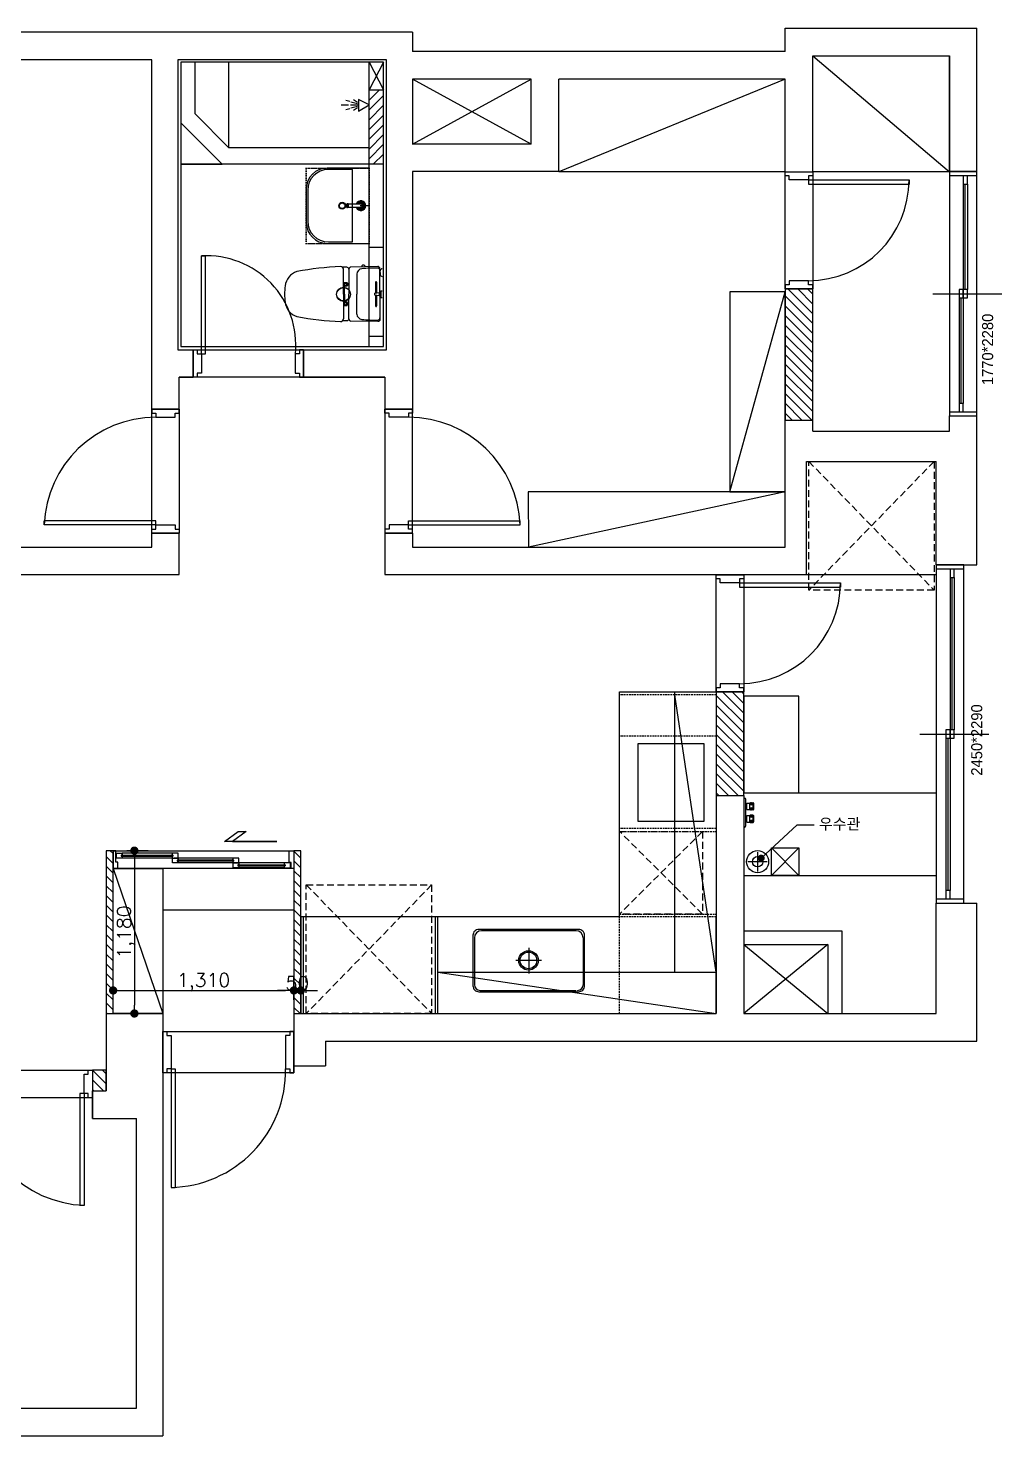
# Model space of a CAD drawing. Header units: inches. Extents: x 47110 to 276445, y 19043 to 183074.
# Drawn here: x 183441 to 190497, y 21709 to 31909 of the extents above; entities that cross this region are included whole.
import ezdxf

# ---------------------------------------------------------------- set-up
doc = ezdxf.new("R2010")
doc.units = ezdxf.units.IN
doc.header["$LTSCALE"] = 50
doc.header["$MEASUREMENT"] = 0
doc.header["$PDSIZE"] = 700.071425
for name, pattern in [('CEN', [62, 60, -1, 0, -1]), ('DASHEDX2', [1.5, 1, -0.5]), ('DOT', [0.25, 0, -0.25]), ('HIDDEN', [0.375, 0.25, -0.125])]:
    doc.linetypes.add(name, pattern=pattern)
for name, color, linetype in [('03-WAL NEW', 3, 'Continuous'), ('04_FUR', 6, 'Continuous'), ('06-FUR', 6, 'Continuous'), ('08-HAT', 8, 'Continuous'), ('BATH', 4, 'Continuous'), ('C-WALL1', 2, 'Continuous'), ('CEN', 1, 'CEN'), ('CO-BATH', 6, 'Continuous'), ('CO-DOOR', 8, 'Continuous'), ('CO-FURB-DN', 9, 'Continuous'), ('fin', 5, 'Continuous'), ('HL', 6, 'HIDDEN'), ('Layer 1', 7, 'Continuous'), ('WAL NEW', 3, 'Continuous'), ('도면층2', 2, 'Continuous'), ('도면층4', 4, 'Continuous'), ('도면층5', 5, 'Continuous'), ('도면층8', 8, 'Continuous')]:
    doc.layers.add(name, color=color, linetype=linetype)
doc.styles.add('N 맑은고딕', font='malgun.ttf')
doc.styles.get("Standard").update_dxf_attribs({"font": 'txt.shx', "bigfont": 'whgtxt.shx'})
doc.styles.add('코레일둥고', font='')
doc.styles.get('코레일둥고').set_extended_font_data('THE정고딕110')
doc.dimstyles.get("Standard").update_dxf_attribs({"dimscale": 20, "dimtxt": 5, "dimasz": 3, "dimexe": 5, "dimexo": 5, "dimgap": 0.09, "dimtad": 1, "dimdec": 0, "dimzin": 0, "dimdsep": 46, "dimlunit": 6, "dimtxsty": 'Standard', "dimblk": 'DOT', "dimcen": 0.09, "dimadec": 0, "dimazin": 0, "dimtfac": 1, "dimtdec": 0, "dimtix": 1, "dimtofl": 0, "dimtmove": 0, "dimatfit": 3, "dimfxl": 1, "dimtolj": 1, "dimtzin": 0, "dimarcsym": 0})
pattern_1 = [(315, (127253.575, 0), (35.35534, 35.35534), [])]

# ---------------------------------------------------------------- blocks, each defined once
blk = doc.blocks.new('A$C004A4CAE')
at = {"layer": 'fin', "color": 6}
for p, q in [((0, 0), (0, 5)), ((200, 15), (10, 15)), ((36, 69), (36, 70)), ((84, 69), (36, 69)), ((51, 63), (36, 63)), ((51, 57), (36, 57)), ((51, 51), (36, 51)), ((36, 23), (36, 45)), ((84, 45), (36, 45)), ((82, 72), (38, 72)), ((82, 21), (38, 21)), ((43, 15), (43, 21)), ((84, 63), (69, 63)), ((84, 57), (69, 57)), ((84, 51), (69, 51)), ((77, 15), (77, 21)), ((84, 69), (84, 70)), ((84, 23), (84, 45)), ((126, 69), (126, 70)), ((174, 69), (126, 69)), ((141, 63), (126, 63)), ((141, 57), (126, 57)), ((141, 51), (126, 51)), ((174, 45), (126, 45)), ((126, 23), (126, 45)), ((172, 72), (128, 72)), ((172, 21), (128, 21)), ((133, 15), (133, 21)), ((174, 63), (159, 63)), ((174, 57), (159, 57)), ((174, 51), (159, 51)), ((167, 15), (167, 21)), ((174, 69), (174, 70)), ((174, 23), (174, 45)), ((210, 0), (210, 5))]:
    blk.add_line(p, q, dxfattribs=at)
for centre, radius, start, end in [((10, 5), 10, 90, 180), ((36, 66), 3, 90, 270), ((36, 60), 3, 90, 270), ((36, 54), 3, 90, 270), ((36, 48), 3, 90, 270), ((38, 70), 2, 90, 180), ((38, 23), 2, 180, 270), ((51, 66), 3, 90, 270), ((51, 60), 3, 90, 270), ((51, 54), 3, 90, 270), ((51, 48), 3, 90, 270), ((69, 66), 3, 270, 90), ((69, 60), 3, 270, 90), ((69, 54), 3, 270, 90), ((69, 48), 3, 270, 90), ((82, 70), 2, 0, 90), ((82, 23), 2, 270, 0), ((84, 66), 3, 270, 90), ((84, 60), 3, 270, 90), ((84, 54), 3, 270, 90), ((84, 48), 3, 270, 90), ((126, 66), 3, 90, 270), ((126, 60), 3, 90, 270), ((126, 54), 3, 90, 270), ((126, 48), 3, 90, 270), ((128, 70), 2, 90, 180), ((128, 23), 2, 180, 270), ((141, 66), 3, 90, 270), ((141, 60), 3, 90, 270), ((141, 54), 3, 90, 270), ((141, 48), 3, 90, 270), ((159, 66), 3, 270, 90), ((159, 60), 3, 270, 90), ((159, 54), 3, 270, 90), ((159, 48), 3, 270, 90), ((172, 70), 2, 0, 90), ((172, 23), 2, 270, 0), ((174, 66), 3, 270, 90), ((174, 60), 3, 270, 90), ((174, 54), 3, 270, 90), ((174, 48), 3, 270, 90), ((200, 5), 10, 0, 90)]:
    blk.add_arc(centre, radius, start, end, dxfattribs=at)
blk = doc.blocks.new('fffsere')
for p, q in [((61421, 27949), (62361, 27949)), ((60966, 25769), (62361, 25769))]:
    blk.add_line(p, q)
at = {"color": 8}
for p, q in [((61366, 25769), (61166, 25969)), ((61366, 25969), (61166, 25769))]:
    blk.add_line(p, q, dxfattribs=at)
blk.add_lwpolyline([(61366, 25769), (61166, 25769), (61166, 25969), (61366, 25969)], close=True, dxfattribs=at)
blk.add_circle((58066, 29979), 50)
blk.add_circle((61066, 25869), 80, dxfattribs=at)
at = {"layer": 'C-WALL1'}
for p, q in [((61266, 30869), (61266, 31539)), ((61266, 28149), (61266, 29069))]:
    blk.add_line(p, q, dxfattribs=at)
at = {"layer": 'Layer 1'}
blk.add_circle((61066, 25869), 37.5, dxfattribs=at)
at = {"layer": '도면층2'}
for p, q in [((58566, 31879), (51946, 31879)), ((58566, 31879), (58566, 31739)), ((61266, 31909), (62656, 31909)), ((61266, 31739), (61266, 31909)), ((62656, 30869), (62656, 31909)), ((61266, 31739), (58566, 31739)), ((56676, 31679), (53346, 31679)), ((56676, 29149), (56676, 31679)), ((61466, 30869), (61466, 31709)), ((61466, 31709), (62456, 31709)), ((62456, 30869), (62456, 31709)), ((59426, 31539), (58566, 31539)), ((58566, 31539), (58566, 31069)), ((59426, 31069), (59426, 31539)), ((59626, 30869), (59626, 31539)), ((61266, 31539), (59626, 31539)), ((59426, 31069), (58566, 31069)), ((59626, 30869), (58566, 30869)), ((58566, 30869), (58566, 29149)), ((62456, 30869), (62656, 30869)), ((56976, 29579), (56976, 29379)), ((57776, 29579), (57776, 29379)), ((56876, 29149), (56876, 29379)), ((56876, 29379), (56976, 29379)), ((57776, 29379), (58366, 29379)), ((58366, 29379), (58366, 29149)), ((56676, 29149), (56876, 29149)), ((58566, 29149), (58366, 29149)), ((62456, 28989), (62456, 29099)), ((62456, 29099), (62656, 29099)), ((62656, 28019), (62656, 29099)), ((61466, 28989), (61466, 29069)), ((61466, 28989), (62456, 28989)), ((61421, 27949), (61421, 28769)), ((61421, 28769), (62361, 28769)), ((62361, 28019), (62361, 28769)), ((56676, 28149), (56676, 28249)), ((56676, 28249), (56876, 28249)), ((56876, 27949), (56876, 28249)), ((58366, 28249), (58366, 27949)), ((58566, 28249), (58366, 28249)), ((58566, 28249), (58566, 28149)), ((53346, 28149), (56676, 28149)), ((58566, 28149), (61266, 28149)), ((53346, 27949), (56876, 27949)), ((58366, 27949), (61421, 27949)), ((62361, 28019), (62656, 28019)), ((62361, 28019), (62561, 28019)), ((60766, 26349), (60766, 24769)), ((60766, 26349), (60966, 26349)), ((60966, 26349), (60966, 24769)), ((62361, 25569), (62656, 25569)), ((62361, 24769), (62361, 25569)), ((62361, 25569), (62561, 25569)), ((62656, 24569), (62656, 25569)), ((60966, 25369), (61676, 25369)), ((61676, 25369), (61676, 24769)), ((60966, 25269), (61576, 25269)), ((61576, 25269), (61576, 24769)), ((56346, 24769), (56346, 24209)), ((56346, 24769), (56756, 24769)), ((56756, 24769), (56756, 21709)), ((57706, 24769), (57706, 24389)), ((57706, 24769), (60766, 24769)), ((60966, 24769), (62361, 24769)), ((56756, 24589), (56756, 24389)), ((57706, 24589), (57706, 24389)), ((57936, 24569), (57936, 24389)), ((57936, 24569), (62656, 24569)), ((57706, 24389), (57936, 24389)), ((56246, 24209), (56346, 24209)), ((56246, 24009), (56246, 24209)), ((56246, 24009), (56566, 24009)), ((56566, 21909), (56566, 24009)), ((52146, 21909), (56566, 21909)), ((51946, 21709), (56756, 21709))]:
    blk.add_line(p, q, dxfattribs=at)
blk.add_lwpolyline([(56866, 29579), (58376, 29579), (58376, 31679), (56866, 31679)], close=True, dxfattribs=at)
blk.add_lwpolyline([(58366, 29379), (56876, 29379)], dxfattribs=at)
at = {"layer": '도면층4'}
for p, q in [((62656, 30869), (62456, 30869)), ((62456, 30869), (62456, 29099)), ((62656, 30839), (62456, 30839)), ((62656, 29099), (62656, 30869)), ((62571, 30014), (62571, 30779)), ((57036, 29549), (57036, 30259)), ((57036, 30259), (57066, 30259)), ((57066, 29549), (57066, 30258)), ((62336, 29984), (62836, 29984)), ((62541, 29189), (62541, 29954)), ((56976, 29379), (56976, 29579)), ((56976, 29579), (56976, 29379)), ((57036, 29549), (57066, 29549)), ((57776, 29579), (57776, 29379)), ((57776, 29379), (56976, 29379)), ((56676, 28249), (56676, 29149)), ((56676, 29149), (56876, 29149)), ((56876, 29149), (56876, 28249)), ((58366, 29149), (58366, 28249)), ((58566, 29149), (58366, 29149)), ((58566, 28249), (58566, 29149)), ((62456, 29129), (62656, 29129)), ((62456, 29099), (62656, 29099)), ((55896, 28309), (55896, 28339)), ((56706, 28309), (55896, 28309)), ((56706, 28339), (55897, 28339)), ((56706, 28309), (56706, 28339)), ((58536, 28339), (59346, 28339)), ((58536, 28309), (58536, 28339)), ((58536, 28309), (59346, 28309)), ((59346, 28309), (59346, 28339)), ((56876, 28249), (56676, 28249)), ((56676, 28249), (56876, 28249)), ((58366, 28249), (58566, 28249)), ((58566, 28249), (58366, 28249)), ((62561, 28019), (62361, 28019)), ((62361, 28019), (62361, 25569)), ((62561, 27989), (62361, 27989)), ((62561, 25569), (62561, 28019)), ((62476, 26824), (62476, 27929)), ((62241, 26794), (62741, 26794)), ((62446, 25659), (62446, 26764)), ((62361, 25599), (62561, 25599)), ((62361, 25569), (62561, 25569)), ((56756, 24339), (56756, 24639)), ((56756, 24639), (57706, 24639)), ((56756, 24639), (56756, 24339)), ((57706, 24639), (57706, 24339)), ((57706, 24339), (56756, 24339)), ((56816, 24369), (56816, 23509)), ((56816, 24369), (56846, 24369)), ((56846, 24369), (56846, 23509)), ((56246, 24209), (56246, 24009)), ((56246, 24009), (56246, 24209)), ((56816, 23509), (56846, 23509))]:
    blk.add_line(p, q, dxfattribs=at)
for points in [[(62556, 30779), (62586, 30779), (62586, 30839), (62556, 30839)], [(62526, 29954), (62556, 29954), (62556, 30014), (62526, 30014)], [(62556, 29954), (62586, 29954), (62586, 30014), (62556, 30014)], [(62526, 29129), (62556, 29129), (62556, 29189), (62526, 29189)], [(62461, 27929), (62491, 27929), (62491, 27989), (62461, 27989)], [(62431, 26764), (62461, 26764), (62461, 26824), (62431, 26824)], [(62461, 26764), (62491, 26764), (62491, 26824), (62461, 26824)], [(62431, 25599), (62461, 25599), (62461, 25659), (62431, 25659)]]:
    blk.add_lwpolyline(points, close=True, dxfattribs=at)
for points in [[(56976, 29579), (57006, 29579), (57006, 29549), (57036, 29549), (57036, 29409), (57006, 29409), (57006, 29379), (56976, 29379), (56976, 29579)], [(57776, 29579), (57746, 29579), (57746, 29549), (57716, 29549), (57716, 29409), (57746, 29409), (57746, 29379), (57776, 29379), (57776, 29579)], [(56676, 29149), (56676, 29119), (56706, 29119), (56706, 29089), (56846, 29089), (56846, 29119), (56876, 29119), (56876, 29149), (56676, 29149)], [(58566, 29149), (58566, 29119), (58536, 29119), (58536, 29089), (58396, 29089), (58396, 29119), (58366, 29119), (58366, 29149), (58566, 29149)], [(56676, 28249), (56676, 28279), (56706, 28279), (56706, 28309), (56846, 28309), (56846, 28279), (56876, 28279), (56876, 28249), (56676, 28249)], [(58566, 28249), (58566, 28279), (58536, 28279), (58536, 28309), (58396, 28309), (58396, 28279), (58366, 28279), (58366, 28249), (58566, 28249)], [(61093, 25895), (61352, 26137), (61475, 26137)], [(56756, 24639), (56786, 24639), (56786, 24609), (56816, 24609), (56816, 24369), (56786, 24369), (56786, 24339), (56756, 24339), (56756, 24639)], [(57706, 24639), (57676, 24639), (57676, 24609), (57646, 24609), (57646, 24369), (57676, 24369), (57676, 24339), (57706, 24339), (57706, 24639)]]:
    blk.add_lwpolyline(points, dxfattribs=at)
at = {"layer": '도면층4', "const_width": 25}
blk.add_lwpolyline([(61105, 25895, -1), (61080, 25895, -1)], format="xyb", close=True, dxfattribs=at)
at = {"layer": '도면층5'}
for p, q in [((62556, 30779), (62556, 30014)), ((62586, 30779), (62586, 30014)), ((62526, 29954), (62526, 29189)), ((62556, 29954), (62556, 29189)), ((62461, 27929), (62461, 26824)), ((62491, 27929), (62491, 26824)), ((62431, 26764), (62431, 25659)), ((62461, 26764), (62461, 25659)), ((61066, 25939), (61066, 25799)), ((61136, 25869), (60996, 25869))]:
    blk.add_line(p, q, dxfattribs=at)
for centre, radius, start, end in [((57074, 29613), 646, 354.2444, 93.3276), ((56706, 28279), 810, 90, 177.8774), ((58536, 28279), 810, 2.1226, 90), ((56801, 24354), 845, 270.9961, 1.0008)]:
    blk.add_arc(centre, radius, start, end, dxfattribs=at)
at = {"layer": '도면층8'}
for p, q in [((58566, 31069), (59426, 31539)), ((59426, 31069), (58566, 31539)), ((60966, 25269), (61576, 24769)), ((61576, 25269), (60966, 24769))]:
    blk.add_line(p, q, dxfattribs=at)
at = {"rotation": 270}
blk.add_blockref('A$C004A4CAE', (60966, 26330), dxfattribs=at)
at = {"layer": '06-FUR', "color": 7, "linetype": 'DASHEDX2', "style": 'N 맑은고딕'}
blk.add_text('우수관', height=80, dxfattribs=at).set_placement((61510, 26102))
at = {"layer": '도면층4', "style": '코레일둥고'}
for s, p in [('1770*2280', (62773, 29322)), ('2450*2290', (62694, 26492))]:
    blk.add_text(s, height=80, rotation=90, dxfattribs=at).set_placement(p)
blk = doc.blocks.new('_Dot')
at = {"color": 0, "linetype": 'ByBlock', "lineweight": -2}
blk.add_line((-0.5, 0), (-1, 0), dxfattribs=at)
at = {"color": 0, "linetype": 'ByBlock', "const_width": 0.5}
blk.add_lwpolyline([(-0.25, 0, 1), (0.25, 0, 1)], format="xyb", close=True, dxfattribs=at)
blk = doc.blocks.new('*D349')
at = {"layer": 'CEN', "color": 0, "lineweight": -2, "transparency": 16777216}
for p, q in [((184157, 25949), (184311, 25949)), ((184211, 25889), (184211, 24829)), ((184157, 24769), (184311, 24769))]:
    blk.add_line(p, q, dxfattribs=at)
at = {"layer": 'Defpoints', "color": 0, "transparency": 16777216}
for p in [(184057, 25949), (184057, 24769), (184211, 24769)]:
    blk.add_point(p, dxfattribs=at)
at = {"layer": 'CEN', "color": 0, "lineweight": -2, "transparency": 16777216, "xscale": 60, "yscale": 60, "zscale": 60}
for p, rotation in [((184211, 25949), 90), ((184211, 24769), 270)]:
    blk.add_blockref('_Dot', p, dxfattribs=dict(at, rotation=rotation))
at = {"layer": 'CEN', "color": 0, "transparency": 16777216, "insert": (184151, 25359), "char_height": 100, "attachment_point": 5, "rotation": 90}
blk.add_mtext('\\A1;1,180', dxfattribs=at)
blk = doc.blocks.new('*D350')
at = {"layer": 'CEN', "color": 0, "lineweight": -2, "transparency": 16777216}
for p, q in [((184057, 24869), (184057, 25036)), ((185367, 24869), (185367, 25036)), ((184117, 24936), (185307, 24936))]:
    blk.add_line(p, q, dxfattribs=at)
at = {"layer": 'Defpoints', "color": 0, "transparency": 16777216}
for p in [(185367, 24936), (184057, 24769), (185367, 24769)]:
    blk.add_point(p, dxfattribs=at)
at = {"layer": 'CEN', "color": 0, "lineweight": -2, "transparency": 16777216, "xscale": 60, "yscale": 60, "zscale": 60, "rotation": 180}
blk.add_blockref('_Dot', (184057, 24936), dxfattribs=at)
at = {"layer": 'CEN', "color": 0, "lineweight": -2, "transparency": 16777216, "xscale": 60, "yscale": 60, "zscale": 60}
blk.add_blockref('_Dot', (185367, 24936), dxfattribs=at)
at = {"layer": 'CEN', "color": 0, "transparency": 16777216, "insert": (184712, 24996), "char_height": 100, "attachment_point": 5}
blk.add_mtext('\\A1;1,310', dxfattribs=at)
blk = doc.blocks.new('*D351')
at = {"layer": 'CEN', "color": 0, "lineweight": -2, "transparency": 16777216}
for p, q in [((185367, 24869), (185367, 25036)), ((185417, 24869), (185417, 25036)), ((185307, 24936), (185247, 24936)), ((185477, 24936), (185537, 24936))]:
    blk.add_line(p, q, dxfattribs=at)
at = {"layer": 'Defpoints', "color": 0, "transparency": 16777216}
for p in [(185417, 24936), (185367, 24769), (185417, 24769)]:
    blk.add_point(p, dxfattribs=at)
at = {"layer": 'CEN', "color": 0, "lineweight": -2, "transparency": 16777216, "xscale": 60, "yscale": 60, "zscale": 60}
blk.add_blockref('_Dot', (185367, 24936), dxfattribs=at)
at = {"layer": 'CEN', "color": 0, "lineweight": -2, "transparency": 16777216, "xscale": 60, "yscale": 60, "zscale": 60, "rotation": 180}
blk.add_blockref('_Dot', (185417, 24936), dxfattribs=at)
at = {"layer": 'CEN', "color": 0, "transparency": 16777216, "insert": (185392, 24988), "char_height": 100, "attachment_point": 5}
blk.add_mtext('\\A1;50', dxfattribs=at)

msp = doc.modelspace()

# ---------------------------------------------------------------- hatches: boundary and pattern name
at = {"layer": 'WAL NEW'}
h = msp.add_hatch(dxfattribs=at)
h.set_pattern_fill('_USER', color=256, scale=50, angle=45, pattern_type=0)
h.set_pattern_definition([(45, (127527.795, -56.71), (-35.35534, 35.35534), [])])
h.paths.add_polyline_path([(185911.6346178, 30921.9640524), (186016.6346178, 30921.9640524), (186016.6346178, 31461.9640524), (185911.6346178, 31461.9640524)])
h = msp.add_hatch(dxfattribs=at)
h.set_pattern_fill('_USER', color=256, scale=50, angle=-45, pattern_type=0)
h.set_pattern_definition(pattern_1)
h.paths.add_polyline_path([(188926.6346178, 29068.6753044), (189126.6346178, 29068.6753044), (189126.6346178, 30018.6753044), (188926.6346178, 30018.6753044)])
h = msp.add_hatch(dxfattribs=at)
h.set_pattern_fill('_USER', color=256, scale=50, angle=-45, pattern_type=0)
h.set_pattern_definition(pattern_1)
h.paths.add_polyline_path([(188426.6346178, 27098.6753044), (188626.6346178, 27098.6753044), (188626.6346178, 26348.6753044), (188426.6346178, 26348.6753044)])
h.paths.add_polyline_path([(179806.6346178, 24008.6753044), (179806.6346178, 24208.6753044), (180806.6346178, 24208.6753044), (180806.6346178, 24008.6753044)])
h.paths.add_polyline_path([(180626.6346178, 28163.6753044), (180806.6346178, 28163.6753044), (180806.6346178, 27963.6753044), (180626.6346178, 27963.6753044)])
h = msp.add_hatch(dxfattribs=at)
h.set_pattern_fill('_USER', color=256, scale=50, angle=-45, pattern_type=0)
h.set_pattern_definition([(315, (129020.575, -1e-11), (35.35534, 35.35534), [])])
h.paths.add_polyline_path([(184056.6346178, 24768.6753044), (184056.6346178, 25948.6753251), (184006.6346178, 25948.6753251), (184006.6346178, 24768.6753044)])
h = msp.add_hatch(dxfattribs=at)
h.set_pattern_fill('_USER', color=256, scale=50, angle=-45, pattern_type=0)
h.set_pattern_definition([(315, (127660.575, 0), (35.35534, 35.35534), [])])
h.paths.add_polyline_path([(185416.6346178, 24768.6753044), (185416.6346178, 25948.6753251), (185366.6346178, 25948.6753251), (185366.6346178, 24768.6753044)])
h = msp.add_hatch(dxfattribs=at)
h.set_pattern_fill('_USER', color=256, scale=50, angle=-45, pattern_type=0)
h.set_pattern_definition([(315, (106160.575, 0), (35.35534, 35.35534), [])])
h.paths.add_polyline_path([(184006.6346178, 24358.6753044), (183906.6346178, 24358.6753044), (183906.6346178, 24208.6753044), (184006.6346178, 24208.6753044)])

# ---------------------------------------------------------------- linework, layer by layer
at = {"color": 8}
msp.add_line((185911.6346178, 30621.9640524), (185846.6346178, 30621.9640524), dxfattribs=at)
msp.add_line((185016.6346178, 25818.6753044), (184056.6346178, 25818.6753044))
msp.add_circle((185726.6346178, 29981.9640524), 50, dxfattribs=at)
at = {"layer": '03-WAL NEW'}
for p, q in [((184651.6346178, 31286.6696799), (184651.6346178, 31661.9640524)), ((184896.3402453, 31041.9640524), (184896.3402453, 31661.9640524)), ((185911.6346178, 29601.9640524), (185911.6346178, 31661.9640524)), ((184651.6346178, 31286.6696799), (184896.3402453, 31041.9640524)), ((185911.6346178, 31041.9640524), (184896.3402453, 31041.9640524)), ((186016.6346178, 30921.9640524), (184546.6346178, 30921.9640524)), ((185911.6346178, 30321.9640524), (186016.6346178, 30321.9640524)), ((185911.6346178, 29676.9640524), (186016.6346178, 29676.9640524))]:
    msp.add_line(p, q, dxfattribs=at)
for points in [[(185911.6346178, 31461.9640524), (186016.6346178, 31461.9640524)], [(184546.6346178, 30921.9640524), (184846.6346178, 30921.9640524), (184546.6346178, 31221.9640524), (184546.6346178, 30921.9640524)]]:
    msp.add_lwpolyline(points, dxfattribs=at)
at = {"layer": '04_FUR', "color": 8}
msp.add_lwpolyline([(188339.6944075, 26163.6753044), (188339.6944075, 26723.6753044), (187859.6944075, 26723.6753044), (187859.6944075, 26163.6753044)], close=True, dxfattribs=at)
at = {"layer": '06-FUR', "color": 8}
for p, q in [((189126.6346178, 31708.6753044), (190116.6346178, 30868.6753044)), ((188926.6346178, 31538.6753044), (187286.6346178, 30868.6753044)), ((188926.6346178, 30868.6753044), (187286.6346178, 30868.6753044)), ((188526.6346178, 28548.6962935), (188926.6346178, 29998.6962935)), ((188926.6346178, 28548.6962935), (187066.6346178, 28148.6753044)), ((188626.6346178, 26368.6753044), (190021.6346178, 26368.6753044)), ((184056.6346178, 25818.6753044), (184416.6346178, 24768.6753044)), ((188626.6346178, 25768.6753044), (190021.6346178, 25768.6753044)), ((185366.6346178, 25518.6753044), (184416.6346178, 25518.6753044)), ((186674.7087805, 25317.311668), (186674.7087805, 24977.658558)), ((187462.5604552, 25317.311668), (187462.5604552, 24977.658558)), ((186715.6178714, 24936.7494671), (187411.4240915, 24936.7494671))]:
    msp.add_line(p, q, dxfattribs=at)
at = {"layer": '06-FUR', "color": 8, "linetype": 'DASHEDX2'}
for p, q in [((189097.6346178, 28768.6753044), (190005.6346178, 27836.6753044)), ((190005.6346178, 28768.6753044), (189097.6346178, 27836.6753044)), ((188326.6346178, 25489.6753044), (187726.6346178, 26087.6753044)), ((188326.6346178, 26087.6753044), (187726.6346178, 25489.6753044)), ((185456.6346178, 25700.6753044), (186364.6346178, 24768.6753044)), ((186364.6346178, 25700.6753044), (185456.6346178, 24768.6753044))]:
    msp.add_line(p, q, dxfattribs=at)
at = {"layer": '06-FUR', "color": 8, "linetype": 'HIDDEN'}
for p, q in [((188426.6346178, 27078.6753044), (187726.6346178, 27078.6753044)), ((188426.6346178, 26778.6753044), (187726.6346178, 26778.6753044)), ((188426.6346178, 26108.6753044), (187726.6346178, 26108.6753044)), ((187726.6346178, 26088.6753044), (188426.6346178, 26088.6753044)), ((187726.6346178, 25488.6753044), (188426.6346178, 25488.6753044)), ((187726.6346178, 24768.6753044), (187726.6346178, 25468.6753044)), ((188426.6346178, 25468.6753044), (187726.6346178, 25468.6753044))]:
    msp.add_line(p, q, dxfattribs=at)
at = {"layer": '06-FUR', "color": 8}
for points in [[(190116.6346178, 30868.6753044), (189126.6346178, 30868.6753044), (189126.6346178, 31708.6753044), (190116.6346178, 31708.6753044)], [(188526.6346178, 28548.6962935), (188926.6346178, 28548.6962935), (188926.6346178, 29998.6962935), (188526.6346178, 29998.6962935)], [(187064.5858676, 28548.6962935), (187066.6346178, 28148.6753044), (188926.6346178, 28148.6753044), (188926.6346178, 28548.6962935)], [(188626.6346178, 26368.6753044), (189026.6346178, 26368.6753044), (189026.6346178, 27068.6753044), (188626.6346178, 27068.6753044)], [(184416.6346178, 24768.6753044), (184056.6346178, 24768.6753044), (184056.6346178, 25818.6753044), (184416.6346178, 25818.6753044)], [(185416.6346178, 24768.6753044), (185436.6346178, 24768.6753044), (185436.6346178, 25468.6753044), (185416.6346178, 25468.6753044)], [(186390.6346178, 24768.6753044), (186410.6346178, 24768.6753044), (186410.6346178, 25468.6753044), (186390.6346178, 25468.6753044)]]:
    msp.add_lwpolyline(points, close=True, dxfattribs=at)
at = {"layer": '06-FUR', "color": 8, "linetype": 'DASHEDX2'}
for points in [[(190005.6346178, 27836.6753044), (189097.6346178, 27836.6753044), (189097.6346178, 28768.6753044), (190005.6346178, 28768.6753044)], [(188326.6346178, 26087.6753044), (188326.6346178, 25489.6753044), (187726.6346178, 25489.6753044), (187726.6346178, 26087.6753044)], [(186364.6346178, 24768.6753044), (185456.6346178, 24768.6753044), (185456.6346178, 25700.6753044), (186364.6346178, 25700.6753044)]]:
    msp.add_lwpolyline(points, close=True, dxfattribs=at)
at = {"layer": '06-FUR', "color": 8}
for points in [[(186410.6346178, 25068.6753044), (188126.6346178, 25068.6753044), (188126.6346178, 27098.6753044)], [(187726.6346178, 25468.6753044), (187726.6346178, 27098.6753044), (188426.6346178, 27098.6753044), (188426.6346178, 25468.6753044)], [(188126.6346178, 25068.6753044), (188426.6346178, 25068.6753044), (188126.6346178, 27078.6753044)], [(187726.6346178, 25468.6753044), (185416.6346178, 25468.6753044), (185416.6346178, 24768.6753044), (188426.6346178, 24768.6753044), (188426.6346178, 25468.6753044)], [(186410.6346178, 25068.6753044), (188426.6346178, 24768.6753044)]]:
    msp.add_lwpolyline(points, dxfattribs=at)
msp.add_lwpolyline([(187429.7255269, 25378.6753044), (186707.5437087, 25378.6753044, 0.4142135624), (186664.4815078, 25335.6131035), (186664.4815078, 24969.5843953, 0.4142135624), (186707.5437087, 24926.5221944), (187429.7255269, 24926.5221944, 0.4142135624), (187472.7877279, 24969.5843953), (187472.7877279, 25335.6131035, 0.4142135624)], format="xyb", close=True, dxfattribs=at)
for centre, start, end in [((186715.6178714, 24977.658558), 180, 270), ((187421.6513642, 24977.658558), 270, 0)]:
    msp.add_arc(centre, 40.9090909, start, end, dxfattribs=at)
at = {"layer": '08-HAT', "color": 1}
for p, q in [((185911.6346178, 31661.9640524), (186016.6346178, 31461.9640524)), ((186016.6346178, 31661.9640524), (185911.6346178, 31461.9640524))]:
    msp.add_line(p, q, dxfattribs=at)
at = {"layer": 'BATH', "color": 8}
for p, q in [((185763.0175499, 31350.6602894), (185709.5680282, 31350.6602894)), ((185772.7953891, 31376.7437495), (185744.1148814, 31385.2214891)), ((185772.7953891, 31324.5768292), (185744.1148814, 31316.0990897)), ((185830.1564046, 31350.6602894), (185777.4959953, 31350.6602894)), ((185828.2003592, 31361.0936734), (185779.9653668, 31373.483522)), ((185828.2003592, 31340.2269053), (185779.9653668, 31327.8370568)), ((185827.5485431, 31370.875176), (185797.564403, 31389.7854796)), ((185827.5485431, 31330.4454028), (185797.564403, 31311.5350992)), ((185911.6346178, 31351.9640524), (185834.0673015, 31391.7419441)), ((185834.0673015, 31391.7419441), (185834.0673015, 31307.6221701)), ((185834.0673015, 31307.6221701), (185911.6346178, 31351.9640524))]:
    msp.add_line(p, q, dxfattribs=at)
at = {"layer": 'BATH'}
msp.add_lwpolyline([(186016.6346178, 31661.9640524), (184546.6346178, 31661.9640524), (184546.6346178, 29601.9640524), (186016.6346178, 29601.9640524)], close=True, dxfattribs=at)
at = {"layer": 'CO-BATH', "color": 8}
for p, q in [((185911.6346178, 30894.4640524), (185606.6346178, 30894.4640524)), ((185791.6346178, 30884.4640524), (185616.6346178, 30884.4640524)), ((185791.6346178, 30359.4640524), (185791.6346178, 30884.4640524)), ((185911.6346178, 30349.4640524), (185911.6346178, 30894.4640524)), ((185456.6346178, 30744.4640524), (185456.6346178, 30499.4640524)), ((185466.6346178, 30734.4640524), (185466.6346178, 30509.4640524)), ((185756.1346116, 30636.4641574), (185751.1346116, 30636.4641552)), ((185751.1346241, 30636.4641552), (185751.1346116, 30607.4641552)), ((185756.1346116, 30607.4641531), (185751.1346116, 30607.4641552)), ((185756.1346241, 30636.4641531), (185756.1346116, 30607.4641531)), ((185761.134612, 30635.4641596), (185756.134612, 30635.4641574)), ((185761.134612, 30608.4641509), (185756.134612, 30608.4641531)), ((185761.1346237, 30635.4641509), (185761.134612, 30608.4641509)), ((185851.6346124, 30609.4640524), (185761.1346124, 30609.4641509)), ((185851.6346232, 30634.4640524), (185761.1346232, 30634.4641509)), ((185606.6346178, 30349.4640524), (185911.6346178, 30349.4640524)), ((185616.6346178, 30359.4640524), (185791.6346178, 30359.4640524))]:
    msp.add_line(p, q, dxfattribs=at)
at = {"layer": 'CO-BATH', "color": 8, "linetype": 'DOT'}
msp.add_lwpolyline([(185456.6346178, 30894.4640524), (185456.6346178, 30349.4640524), (185911.6346178, 30349.4640524), (185911.6346178, 30894.4640524)], close=True, dxfattribs=at)
at = {"layer": 'CO-BATH', "color": 8}
for radius in [25, 20]:
    msp.add_circle((185716.6346178, 30621.9640524), radius, dxfattribs=at)
for centre, radius, start, end in [((185606.6346178, 30744.4640524), 150, 90, 180), ((185616.6346178, 30734.4640524), 150, 90, 180), ((185851.6346178, 30621.9640524), 35, 200.9248076267, 159.0751427631), ((185851.6346178, 30621.9640524), 30, 204.6242935494, 155.3756568411), ((185851.6346178, 30621.9640524), 25, 209.9999752007, 149.9999752002), ((185851.6346178, 30621.9640524), 18, 223.9829383277, 136.0170120675), ((185851.6346178, 30621.9640524), 12.5, 269.9999751939, 89.9999751939), ((185606.6346178, 30499.4640524), 150, 180, 270), ((185616.6346178, 30509.4640524), 150, 180, 270)]:
    msp.add_arc(centre, radius, start, end, dxfattribs=at)
at = {"layer": 'CO-DOOR', "color": 1}
msp.add_lwpolyline([(185242.9616513, 26014.3093959), (184863.7813292, 26014.3093959), (184962.3959887, 26086.5933715), (185020.7314584, 26086.5933715), (184922.116799, 26014.3093959), (185242.9616513, 26014.3093959)], close=True, dxfattribs=at)
at = {"layer": 'CO-FURB-DN', "color": 8}
for p, q in [((187411.4240915, 25368.4480317), (186725.8451441, 25368.4480317)), ((187068.6346178, 25245.3813839), (187068.6346178, 25059.8161149)), ((187161.4172523, 25152.5987494), (186975.8519833, 25152.5987494))]:
    msp.add_line(p, q, dxfattribs=at)
for radius in [70.5993513, 60.3720785]:
    msp.add_circle((187066.6225942, 25153.5599338), radius, dxfattribs=at)
for centre, start, end in [((186725.8451441, 25317.311668), 90, 180), ((187411.4240915, 25317.311668), 0, 90)]:
    msp.add_arc(centre, 51.1363636, start, end, dxfattribs=at)
at = {"layer": 'fin', "color": 8}
for p, q in [((185725.9721004, 29981.9640524), (185725.9721004, 30161.2457824)), ((185765.2335583, 30162.3214982), (185765.2335583, 29981.9640524)), ((185823.038883, 30127.2019928), (185823.038883, 29981.9640524)), ((185990.2335583, 29989.9428574), (185990.2335583, 30154.5561178)), ((185991.6346178, 30137.6972889), (185991.6346178, 30150.1839452)), ((185991.6346178, 30137.6972889), (185991.6346178, 30125.2106325)), ((185725.9721004, 29981.9640524), (185725.9721004, 29802.6823224)), ((185765.2335583, 29801.6066066), (185765.2335583, 29981.9640524)), ((185823.038883, 29836.726112), (185823.038883, 29981.9640524)), ((185990.2335583, 29973.9852475), (185990.2335583, 29809.371987))]:
    msp.add_line(p, q, dxfattribs=at)
for points in [[(185765.2335583, 30162.3214982, 0.371723976), (185750.5279974, 30176.7203894, 0.0035151689), (185719.6063613, 30175.8781755, 0.3205412258)], [(185990.2335583, 30154.5561178), (185990.2335583, 30166.9683095, 0.4212091712), (185974.8762128, 30181.9640524), (185779.8762128, 30177.3172411, 0.0016585691)], [(185765.2335583, 29801.6066066, -0.371723976), (185750.5279974, 29787.2077155, -0.0035151689), (185719.6063613, 29788.0499293, -0.3205412258)], [(185990.2335583, 29809.371987), (185990.2335583, 29796.9597953, -0.4212091712), (185974.8762128, 29781.9640524), (185779.8762128, 29786.6108637, -0.0016585691)]]:
    msp.add_lwpolyline(points, format="xyb", dxfattribs=at)
for centre, radius, start, end in [((185428.2868539, 30026.187801), 125.5158159, 108.296400658, 173.4240775287), ((185794.9649715, 27977.169218), 2205.8888742, 92.3332959007, 100.6080706257), ((185705.9721004, 30161.2457824), 20, 0, 92.3332959007), ((185780.2335583, 30162.3214982), 15, 91.3650887059, 180), ((185863.0012039, 30125.4662204), 40, 95.9437479431, 177.5129081325), ((185962.4111313, 29170.6271416), 1000, 89.3115940355, 95.9437479431), ((185974.2335583, 30154.5561178), 16, 0, 89.3115940355), ((186006.6346178, 30150.1839452), 15, 90, 180), ((186006.6346178, 30125.2106325), 15, 180, 270), ((185705.2335583, 29981.9640524), 405.8888742, 171.6992574227, 180), ((185705.2335583, 29981.9640524), 405.8888742, 180, 188.3007425773), ((185428.2868539, 29937.7403038), 125.5158159, 186.5759224713, 251.703599342), ((185794.9649715, 31986.7588868), 2205.8888742, 259.3919293743, 267.6667040993), ((185705.9721004, 29802.6823224), 20, 267.6667040993, 0), ((185780.2335583, 29801.6066066), 15, 180, 268.6349112941), ((185863.0012039, 29838.4618844), 40, 182.4870918675, 264.0562520569), ((185962.4111313, 30793.3009632), 1000, 264.0562520569, 270.6884059645), ((185974.2335583, 29809.371987), 16, 270.6884059645, 0)]:
    msp.add_arc(centre, radius, start, end, dxfattribs=at)
at = {"layer": 'HL', "color": 8, "linetype": 'Continuous'}
for p, q in [((185860.1542759, 30186.9177979), (185860.1542759, 30179.2302514)), ((185876.2705536, 30190.9177979), (185864.1542759, 30190.9177979)), ((185880.2705536, 30186.9177979), (185880.2705536, 30179.7096183)), ((185733.0203707, 29981.9640524), (185733.0203707, 30028.2810861)), ((185950.5200258, 29987.9548545), (185984.8849264, 29993.3010484)), ((185958.6346178, 30068.4640524), (185958.6346178, 29989.4392104)), ((185965.6346178, 30068.4640524), (185965.6346178, 29990.4782595)), ((185984.8849264, 29993.3010484), (185991.8849264, 29988.9060297)), ((185984.8849264, 29993.3010484), (185984.8849264, 29970.6270564)), ((185991.8849264, 29988.9060297), (185996.6346178, 29994.3498978)), ((185991.8849264, 29988.9060297), (185991.8849264, 29975.0220751)), ((185996.6346178, 30005.9640524), (186006.6346178, 30005.9640524)), ((185996.6346178, 30005.9640524), (185996.6346178, 29957.9640524)), ((185733.0203707, 29981.9640524), (185733.0203707, 29935.6470187)), ((185950.5200258, 29987.9548545), (185950.5200258, 29975.9732503)), ((185950.5200258, 29975.9732503), (185984.8849264, 29970.6270564)), ((185958.6346178, 29974.4984507), (185958.6346178, 29895.4640524)), ((185965.6346178, 29973.466091), (185965.6346178, 29895.4640524)), ((185984.8849264, 29970.6270564), (185991.8849264, 29975.0220751)), ((185991.8849264, 29975.0220751), (185996.6346178, 29969.578207)), ((185996.6346178, 29957.9640524), (186006.6346178, 29957.9640524))]:
    msp.add_line(p, q, dxfattribs=at)
for points in [[(185725.9721004, 30064.5261108), (185750.1651818, 30064.5261108, -0.4142135624), (185754.1651818, 30060.5261108), (185754.1651818, 30044.051975, -0.4142135624), (185750.1651818, 30040.051975), (185734.5936872, 30040.051975), (185725.9721004, 30040.051975)], [(185734.5936872, 30040.051975), (185734.5936872, 30030.2810861, -0.4142135624), (185732.5936872, 30028.2810861), (185725.9721004, 30028.2810861)], [(185734.5936872, 29923.8761298), (185734.5936872, 29933.6470187, 0.4142135624), (185732.5936872, 29935.6470187), (185725.9721004, 29935.6470187)], [(185725.9721004, 29899.401994), (185750.1651818, 29899.401994, 0.4142135624), (185754.1651818, 29903.401994), (185754.1651818, 29919.8761298, 0.4142135624), (185750.1651818, 29923.8761298), (185734.5936872, 29923.8761298), (185725.9721004, 29923.8761298)]]:
    msp.add_lwpolyline(points, format="xyb", dxfattribs=at)
for centre in [(185740.2335583, 30051.9640524), (185740.2335583, 29911.9640524)]:
    msp.add_circle(centre, 8, dxfattribs=at)
for centre, radius, start, end in [((185864.1542759, 30186.9177979), 4, 90, 180), ((185876.2705536, 30186.9177979), 4, 0, 90), ((185962.1346178, 30068.4640524), 3.5, 0, 180), ((185962.1346178, 29895.4640524), 3.5, 180, 0)]:
    msp.add_arc(centre, radius, start, end, dxfattribs=at)
at = {"layer": 'WAL NEW'}
for points in [[(188926.6346178, 29068.6753044), (189126.6346178, 29068.6753044), (189126.6346178, 30018.6753044), (188926.6346178, 30018.6753044)], [(188426.6346178, 26348.6753044), (188626.6346178, 26348.6753044), (188626.6346178, 27098.6753044), (188426.6346178, 27098.6753044)], [(184006.6346178, 24358.6753044), (183906.6346178, 24358.6753044), (183906.6346178, 24208.6753044), (184006.6346178, 24208.6753044)]]:
    msp.add_lwpolyline(points, close=True, dxfattribs=at)
for points in [[(184056.6346178, 24768.6753044), (184056.6346178, 25948.6753251), (184006.6346178, 25948.6753251), (184006.6346178, 24768.6753044), (184056.6346178, 24768.6753044)], [(185416.6346178, 24768.6753044), (185416.6346178, 25948.6753251), (185366.6346178, 25948.6753251), (185366.6346178, 24768.6753044), (185416.6346178, 24768.6753044)]]:
    msp.add_lwpolyline(points, dxfattribs=at)
at = {"layer": '도면층4'}
for p, q in [((188926.6346178, 30018.6753044), (188926.6346178, 30868.6753044)), ((189094.1803992, 30808.6753044), (189824.7361454, 30808.6753044)), ((189096.6346178, 30808.6753044), (189096.6346178, 30778.6753044)), ((189126.6346178, 30868.6753044), (189126.6346178, 30018.6753044)), ((189824.7361454, 30808.6753044), (189824.7361454, 30778.6753044)), ((189096.6346178, 30778.6753044), (189826.6346178, 30778.6753044)), ((189126.6346178, 30018.6753044), (188926.6346178, 30018.6753044)), ((188426.6346178, 27098.6753044), (188426.6346178, 27948.6753044)), ((188626.6346178, 27948.6753044), (188626.6346178, 27098.6753044)), ((188596.6346178, 27888.6753044), (189327.190364, 27888.6753044)), ((188596.6346178, 27888.6753044), (188596.6346178, 27858.6753044)), ((188596.6346178, 27858.6753044), (189326.6346178, 27858.6753044)), ((189327.190364, 27888.6753044), (189327.190364, 27858.6753044)), ((188626.6346178, 27098.6753044), (188426.6346178, 27098.6753044)), ((183006.6346178, 24358.6753044), (183906.6346178, 24358.6753044)), ((183816.6346178, 24188.6753044), (183816.6346178, 23379.2310506)), ((183846.6346178, 24188.6753044), (183816.6346178, 24188.6753044)), ((183846.6346178, 24188.6753044), (183846.6346178, 23378.6753044)), ((183906.6346178, 24158.6753044), (183006.6346178, 24158.6753044)), ((183846.6346178, 23378.6753044), (183816.6346178, 23378.6753044))]:
    msp.add_line(p, q, dxfattribs=at)
for points in [[(189126.6346178, 30868.6753044), (189126.6346178, 30838.6753044), (189096.6346178, 30838.6753044), (189096.6346178, 30808.6753044), (188956.6346178, 30808.6753044), (188956.6346178, 30838.6753044), (188926.6346178, 30838.6753044), (188926.6346178, 30868.6753044), (189126.6346178, 30868.6753044)], [(189126.6346178, 30018.6753044), (189126.6346178, 30048.6753044), (189096.6346178, 30048.6753044), (189096.6346178, 30078.6753044), (188956.6346178, 30078.6753044), (188956.6346178, 30048.6753044), (188926.6346178, 30048.6753044), (188926.6346178, 30018.6753044), (189126.6346178, 30018.6753044)], [(188626.6346178, 27948.6753044), (188626.6346178, 27918.6753044), (188596.6346178, 27918.6753044), (188596.6346178, 27888.6753044), (188456.6346178, 27888.6753044), (188456.6346178, 27918.6753044), (188426.6346178, 27918.6753044), (188426.6346178, 27948.6753044), (188626.6346178, 27948.6753044)], [(188626.6346178, 27098.6753044), (188626.6346178, 27128.6753044), (188596.6346178, 27128.6753044), (188596.6346178, 27158.6753044), (188456.6346178, 27158.6753044), (188456.6346178, 27128.6753044), (188426.6346178, 27128.6753044), (188426.6346178, 27098.6753044), (188626.6346178, 27098.6753044)], [(183906.6346178, 24158.6753044), (183876.6346178, 24158.6753044), (183876.6346178, 24188.6753044), (183846.6346178, 24188.6753044), (183846.6346178, 24328.6753044), (183876.6346178, 24328.6753044), (183876.6346178, 24358.6753044), (183906.6346178, 24358.6753044), (183906.6346178, 24158.6753044)]]:
    msp.add_lwpolyline(points, dxfattribs=at)
at = {"layer": '도면층5'}
for centre, radius, start, end in [((189094.1803992, 30808.6753044), 730, 270, 0), ((188596.6346178, 27888.6753044), 730, 270, 0), ((183876.6346178, 24188.6753044), 810, 180, 267.8774486371)]:
    msp.add_arc(centre, radius, start, end, dxfattribs=at)
at = {"layer": '도면층8'}
for p, q in [((184056.6346178, 25948.6753044), (185366.6346178, 25948.6753044)), ((184483.6369664, 25929.6962196), (184122.6659945, 25929.6962196)), ((185366.6346178, 25818.6753044), (184056.6365483, 25818.6753044)), ((184483.6369664, 25894.6197181), (184122.6659945, 25894.6197181)), ((184923.6363277, 25894.6197181), (184497.8790829, 25894.6197181)), ((184968.066563, 25859.5432167), (184497.8790829, 25859.5432167)), ((185297.0955911, 25824.4667152), (184927.1439779, 25824.4667152)), ((185297.0955911, 25859.5432167), (184968.066563, 25859.5432167)), ((185331.5581163, 25866.7154674), (185331.5581163, 25864.2747563))]:
    msp.add_line(p, q, dxfattribs=at)
for points in [[(184056.6346178, 25829.2912667), (184056.6346178, 25818.6753044), (184091.7111193, 25818.6753044), (184091.7111193, 25866.7062016), (184077.0206508, 25866.7062016), (184077.0206508, 25948.6753251), (184056.6346178, 25948.6753251), (184056.6346178, 25829.2912667)], [(184122.6659945, 25918.9297249), (184125.8768227, 25917.3132216), (184126.4924493, 25916.1585764), (184127.1315557, 25914.4964023)], [(184122.6659945, 25905.3862128), (184125.8768227, 25907.0027162), (184126.4924493, 25908.1573614), (184127.1315557, 25909.8195354)], [(184127.1315557, 25909.8195354), (184479.1714051, 25909.8195354), (184479.1714051, 25914.4964023), (184127.1315557, 25914.4964023), (184127.1315557, 25909.8195354), (184127.1315557, 25914.4964023)], [(184483.6369664, 25918.9297249), (184480.4261381, 25917.3132216), (184479.8105116, 25916.1585764), (184479.1714051, 25914.4964023)], [(184483.6369664, 25905.3862128), (184480.4261381, 25907.0027162), (184479.8105116, 25908.1573614), (184479.1714051, 25909.8195354)], [(185366.6346178, 25943.6695953), (185366.6346178, 25818.6753044), (185346.2485849, 25818.6753044), (185346.2485849, 25864.2747563), (185331.5581163, 25864.2747563), (185331.5581163, 25948.6753251), (185366.6346178, 25948.6753251), (185366.6346178, 25943.6695953)], [(184528.0672016, 25883.8532234), (184531.2780298, 25882.2367201), (184531.8936564, 25881.0820749), (184532.5327629, 25879.4199008)], [(184528.0672016, 25870.3097113), (184531.2780298, 25871.9262147), (184531.8936564, 25873.0808599), (184532.5327629, 25874.743034)], [(184532.5327629, 25874.743034), (184919.1707665, 25874.743034), (184919.1707665, 25879.4199008), (184532.5327629, 25879.4199008), (184532.5327629, 25874.743034), (184532.5327629, 25879.4199008)], [(184923.6363277, 25883.8532234), (184920.4254995, 25882.2367201), (184919.8098729, 25881.0820749), (184919.1707665, 25879.4199008)], [(184923.6363277, 25870.3097113), (184920.4254995, 25871.9262147), (184919.8098729, 25873.0808599), (184919.1707665, 25874.743034)], [(184968.066563, 25848.776722), (184971.2773912, 25847.1602186), (184971.8930178, 25846.0055734), (184972.5321242, 25844.3433993)], [(184968.066563, 25835.2332099), (184971.2773912, 25836.8497132), (184971.8930178, 25838.0043584), (184972.5321242, 25839.6665325)], [(184972.5321242, 25839.6665325), (185301.165867, 25839.6665325), (185301.165867, 25844.3433993), (184972.5321242, 25844.3433993), (184972.5321242, 25839.6665325), (184972.5321242, 25844.3433993)], [(185297.0955911, 25848.776722), (185293.8847628, 25847.1602186), (185293.2691362, 25846.0055734), (185292.6300298, 25844.3433993)], [(185297.0955911, 25835.2332099), (185293.8847628, 25836.8497132), (185293.2691362, 25838.0043584), (185292.6300298, 25839.6665325)]]:
    msp.add_lwpolyline(points, dxfattribs=at)
for points in [[(184122.6659945, 25906.3118853), (184122.6659945, 25894.6197181), (184081.7434094, 25894.6197181), (184081.7434094, 25929.6962196), (184122.6659945, 25929.6962196), (184122.6659945, 25918.0040525), (184116.1807044, 25915.9276473), (184116.1807044, 25908.3882904)], [(184528.0672016, 25929.6962196), (184483.6369664, 25929.6962196), (184483.6369664, 25918.0040525), (184490.1222565, 25915.9276473), (184490.1222565, 25908.3882904), (184483.6369664, 25906.3118853), (184483.6369664, 25894.6197181), (184528.0672016, 25894.6197181)], [(184528.0672016, 25871.2353838), (184528.0672016, 25859.5432167), (184487.1446165, 25859.5432167), (184487.1446165, 25894.6197181), (184528.0672016, 25894.6197181), (184528.0672016, 25882.927551), (184521.5819115, 25880.8511458), (184521.5819115, 25873.311789)], [(184968.066563, 25894.6197181), (184923.6363277, 25894.6197181), (184923.6363277, 25882.927551), (184930.1216179, 25880.8511458), (184930.1216179, 25873.311789), (184923.6363277, 25871.2353838), (184923.6363277, 25859.5432167), (184968.066563, 25859.5432167)], [(184968.066563, 25836.1588823), (184968.066563, 25824.4667152), (184927.1439779, 25824.4667152), (184927.1439779, 25859.5432167), (184968.066563, 25859.5432167), (184968.066563, 25847.8510495), (184961.5812728, 25845.7746443), (184961.5812728, 25838.2352875)], [(185341.5258263, 25859.5432167), (185297.0955911, 25859.5432167), (185297.0955911, 25847.8510495), (185303.5808812, 25845.7746443), (185303.5808812, 25838.2352875), (185297.0955911, 25836.1588823), (185297.0955911, 25824.4667152), (185341.5258263, 25824.4667152)]]:
    msp.add_lwpolyline(points, close=True, dxfattribs=at)

# ---------------------------------------------------------------- block references
msp.add_blockref('fffsere', (127660.5750478, 0))

# ---------------------------------------------------------------- dimensions: what is measured, and where the dimension line sits
at = {"layer": 'CEN'}
dim = msp.add_linear_dim(base=(184211.3554224, 24768.6753044), p1=(184056.6346178, 25948.6753251), p2=(184056.6346178, 24768.6753044), angle=90, dimstyle='Standard', dxfattribs=at)
dim.commit()
dim.dimension.update_dxf_attribs({"geometry": '*D349', "text_midpoint": (184151.222089, 25358.6753148)})
for base, p1, p2, picture, middle in [((185366.6346178, 24936.1895605), (184056.6346178, 24768.6753044), (185366.6346178, 24768.6753044), '*D350', (184711.6346178, 24996.3228938)), ((185416.6346178, 24936.1895605), (185366.6346178, 24768.6753044), (185416.6346178, 24768.6753044), '*D351', (185391.6346178, 24987.9895605))]:
    dim = msp.add_linear_dim(base=base, p1=p1, p2=p2, dimstyle='Standard', dxfattribs=at)
    dim.commit()
    dim.dimension.update_dxf_attribs({"geometry": picture, "text_midpoint": middle})

doc.saveas('drawing.dxf')
